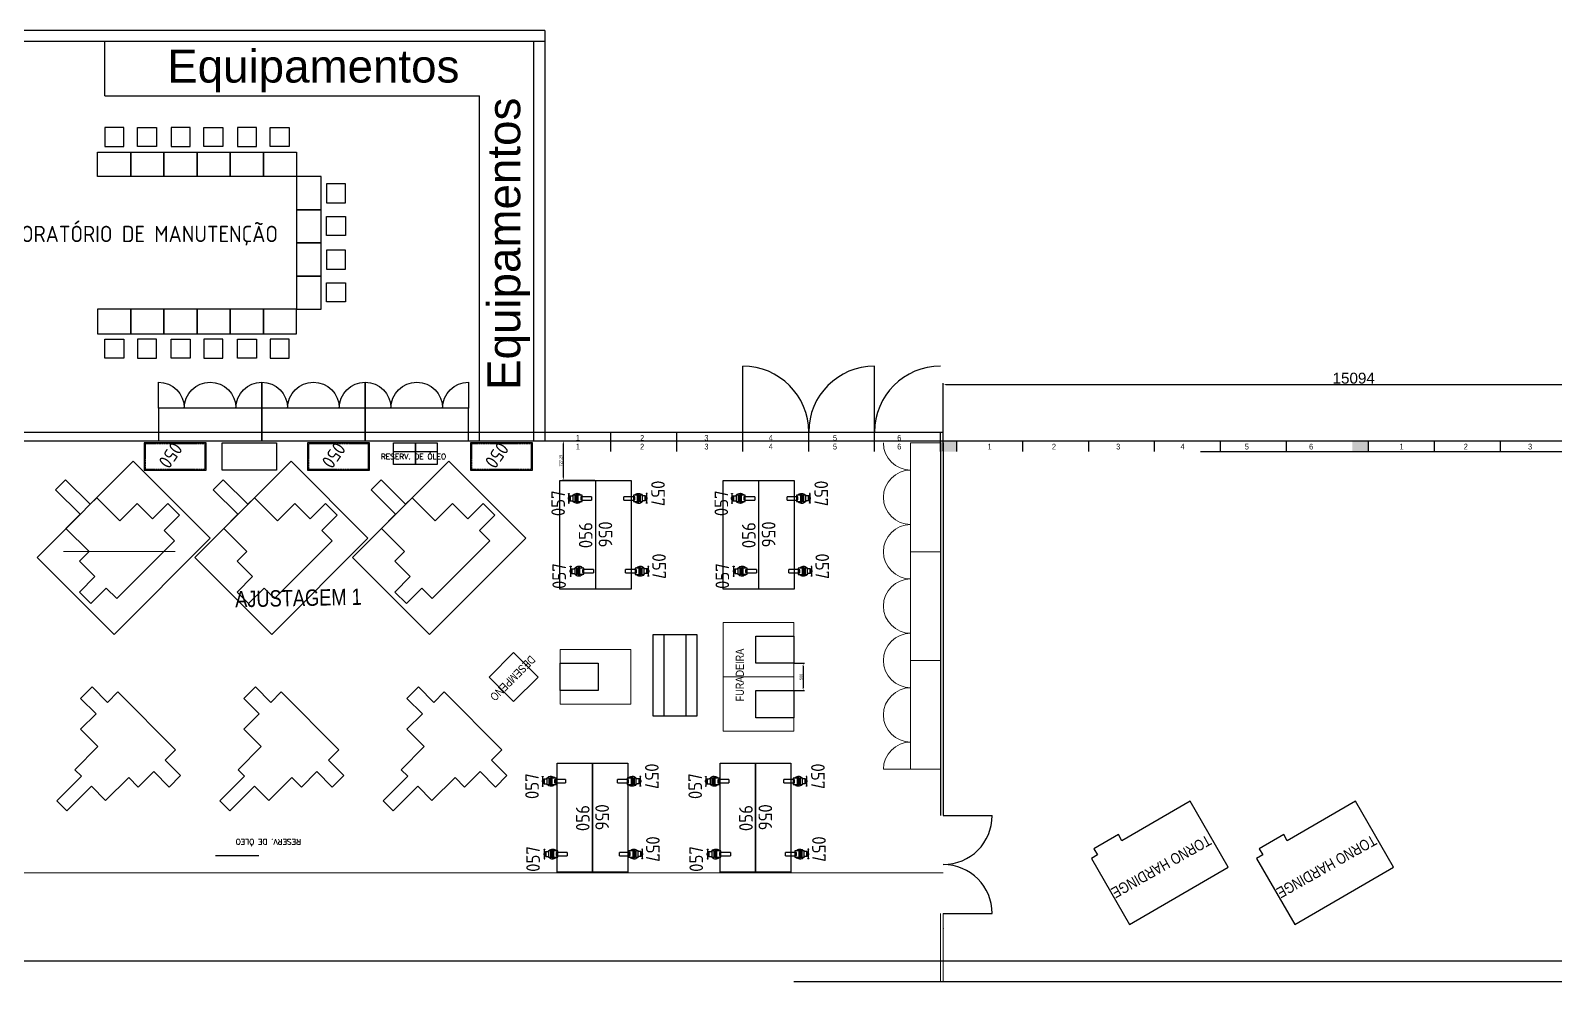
# Model space of a CAD drawing. Header units: millimetres. Extents: x 18768 to 1484868, y -11027 to 520152.
# Drawn here: x 1409702 to 1437741, y 298643 to 316123 of the extents above; entities that cross this region are included whole.
import ezdxf
from ezdxf.enums import TextEntityAlignment as Align

# ---------------------------------------------------------------- set-up
doc = ezdxf.new("R2010")
doc.units = ezdxf.units.MM
doc.linetypes.add('CENTER', pattern=[2.71, 2.2, -0.22, 0.07, -0.22])
doc.linetypes.add('HIDDEN2', pattern=[4.7625, 3.175, -1.5875])
for name, color, linetype in [('3-MAQUINAS', 5, 'Continuous'), ('4-MOBILIA', 4, 'Continuous'), ('8-TEXTO-DETALHES', 6, 'Continuous'), ('A Construir', 1, 'Continuous'), ('L025-TEXTO', 7, 'Continuous'), ('L035-ARRANJO-ADQUIRIR', 102, 'Continuous'), ('L035-ARRANJO-EXISTENTE', 180, 'Continuous'), ('L035-TEXTO', 40, 'Continuous'), ('LCENTRO', 1, 'CENTER'), ('PAREDES', 7, 'Continuous')]:
    doc.layers.add(name, color=color, linetype=linetype)
doc.styles.add('ISO-CP--25', font='isocp.shx', dxfattribs={"height": 250})
doc.styles.add('ISO-CP--35', font='isocp.shx', dxfattribs={"height": 350})
doc.styles.add('ROMANS', font='romans', dxfattribs={"width": 0.8, "height": 300})
doc.styles.get("Standard").update_dxf_attribs({"font": 'arial.ttf'})
doc.dimstyles.new('Anotativo', dxfattribs={"dimscale": 0, "dimtxt": 2.5, "dimasz": 2.5, "dimexe": 1.25, "dimexo": 0.625, "dimtad": 1, "dimtxsty": 'Standard', "dimcen": 2.5, "dimadec": 0, "dimazin": 0, "dimtfac": 1, "dimtmove": 0, "dimatfit": 3, "dimfxl": 1, "dimarcsym": 0})

# ---------------------------------------------------------------- blocks, each defined once
blk = doc.blocks.new('*D780')
at = {"color": 0, "linetype": 'ByBlock', "lineweight": -2, "transparency": 16777216}
for p, q in [((1431213, 308383), (1449305, 308383)), ((1449280, 307733), (1449280, 308333)), ((1448559, 307683), (1449305, 307683))]:
    blk.add_line(p, q, dxfattribs=at)
at = {"color": 0, "linetype": 'ByBlock', "lineweight": 15, "transparency": 16777216}
for points in [[(1449272, 308333), (1449288, 308333), (1449280, 308383)], [(1449272, 307733), (1449288, 307733), (1449280, 307683)]]:
    blk.add_solid(points, dxfattribs=at)
at = {"layer": 'DEFPOINTS', "color": 0, "linetype": 'ByBlock', "lineweight": 15, "transparency": 16777216}
for p in [(1431201, 308383), (1449280, 308383), (1448546, 307683)]:
    blk.add_point(p, dxfattribs=at)
at = {"color": 0, "linetype": 'ByBlock', "lineweight": 15, "transparency": 16777216, "insert": (1449165, 308033), "char_height": 200, "width": 65.36, "attachment_point": 5, "rotation": 90}
blk.add_mtext('700', dxfattribs=at)
blk = doc.blocks.new('*D782')
at = {"color": 0, "linetype": 'ByBlock', "lineweight": -2, "transparency": 16777216}
for p, q in [((1445942, 300742), (1446525, 300742)), ((1446500, 300692), (1446500, 298693)), ((1428596, 298643), (1446525, 298643))]:
    blk.add_line(p, q, dxfattribs=at)
at = {"color": 0, "linetype": 'ByBlock', "lineweight": 15, "transparency": 16777216}
for points in [[(1446492, 300692), (1446508, 300692), (1446500, 300742)], [(1446492, 298693), (1446508, 298693), (1446500, 298643)]]:
    blk.add_solid(points, dxfattribs=at)
at = {"layer": 'DEFPOINTS', "color": 0, "linetype": 'ByBlock', "lineweight": 15, "transparency": 16777216}
for p in [(1445929, 300742), (1428584, 298643), (1446500, 298643)]:
    blk.add_point(p, dxfattribs=at)
at = {"color": 0, "linetype": 'ByBlock', "lineweight": 15, "transparency": 16777216, "insert": (1446385, 299692), "char_height": 200, "attachment_point": 5, "rotation": 90}
blk.add_mtext('2100', dxfattribs=at)
blk = doc.blocks.new('*D784')
at = {"layer": 'DEFPOINTS', "color": 0, "linetype": 'ByBlock', "lineweight": 15, "transparency": 16777216}
for p in [(1441578, 309617), (1426484, 308383), (1441578, 308383)]:
    blk.add_point(p, dxfattribs=at)
at = {"layer": 'PAREDES', "color": 0, "linetype": 'ByBlock', "lineweight": -2, "transparency": 16777216}
for p, q in [((1426484, 308395), (1426484, 309642)), ((1426534, 309617), (1441528, 309617)), ((1441578, 308395), (1441578, 309642))]:
    blk.add_line(p, q, dxfattribs=at)
at = {"layer": 'PAREDES', "color": 0, "linetype": 'ByBlock', "lineweight": 15, "transparency": 16777216}
for points in [[(1426534, 309625), (1426534, 309608), (1426484, 309617)], [(1441528, 309625), (1441528, 309608), (1441578, 309617)]]:
    blk.add_solid(points, dxfattribs=at)
at = {"layer": 'PAREDES', "color": 0, "linetype": 'ByBlock', "lineweight": 15, "transparency": 16777216, "insert": (1434031, 309731), "char_height": 200, "attachment_point": 5}
blk.add_mtext('15094', dxfattribs=at)
blk = doc.blocks.new('*D791')
at = {"layer": 'DEFPOINTS', "color": 0, "linetype": 'ByBlock', "lineweight": 15, "transparency": 16777216}
for p in [(1454206, 300600), (1436861, 298643), (1453950, 298643)]:
    blk.add_point(p, dxfattribs=at)
at = {"layer": 'PAREDES', "color": 0, "linetype": 'ByBlock', "lineweight": -2, "transparency": 16777216}
for p, q in [((1454194, 300600), (1453925, 300600)), ((1453950, 300550), (1453950, 298693)), ((1436873, 298643), (1453975, 298643))]:
    blk.add_line(p, q, dxfattribs=at)
at = {"layer": 'PAREDES', "color": 0, "linetype": 'ByBlock', "lineweight": 15, "transparency": 16777216}
for points in [[(1453942, 300550), (1453958, 300550), (1453950, 300600)], [(1453942, 298693), (1453958, 298693), (1453950, 298643)]]:
    blk.add_solid(points, dxfattribs=at)
at = {"layer": 'PAREDES', "color": 0, "linetype": 'ByBlock', "lineweight": 15, "transparency": 16777216, "insert": (1453817, 299621), "char_height": 200, "attachment_point": 5, "rotation": 90}
blk.add_mtext('1957,77', dxfattribs=at)
blk = doc.blocks.new('BL_SENAI_id9320230820')
at = {"layer": 'L035-ARRANJO-EXISTENTE', "color": 0}
blk.add_lwpolyline([(-449, -183), (691, -183), (691, 317), (-449, 317)], close=True, dxfattribs=at)
at = {"layer": 'L035-ARRANJO-EXISTENTE', "color": 0, "linetype": 'HIDDEN2'}
blk.add_lwpolyline([(-431, -165), (673, -165), (673, 299), (-431, 299)], close=True, dxfattribs=at)
at = {"layer": 'L025-TEXTO', "style": 'ISO-CP--25'}
blk.add_attdef('rmp_mt_codmaterial', (15, 15), '', height=40, dxfattribs=at)
at = {"layer": 'L025-TEXTO', "style": 'ISO-CP--25', "flags": 1}
for tag in ['rmp_mt_nomeunid', 'rmp_mt_potencia', 'rmp_mt_cod']:
    blk.add_attdef(tag, (15, 15), '', height=40, dxfattribs=at)
blk = doc.blocks.new('BL_SENAI_id9310100290')
at = {"layer": 'L035-ARRANJO-EXISTENTE', "color": 0}
for p, q in [((-515, 200), (-515, 139)), ((-515, 200), (-340, 200)), ((-340, 139), (-515, 139)), ((-340, 112), (-340, 227)), ((-340, 227), (-272, 227)), ((-272, 112), (-340, 112)), ((-228, 233), (-238, 233)), ((-238, 219), (-238, 106)), ((-238, 106), (-228, 106)), ((-228, 106), (-228, 233)), ((-217, 106), (-217, 233)), ((-217, 233), (-207, 233)), ((-207, 106), (-217, 106)), ((-207, 219), (-207, 106)), ((-178, 144), (-178, 195)), ((-114, 214), (-159, 214)), ((-114, 125), (-159, 125)), ((-121, 214), (-121, 125)), ((-114, 214), (-114, 125))]:
    blk.add_line(p, q, dxfattribs=at)
for points in [[(-340, 143), (-340, 197), (-314, 197), (-314, 143)], [(-268, 233), (-238, 233), (-238, 106), (-268, 106)], [(-178, 233), (-207, 233), (-207, 106), (-178, 106)], [(-114, 156), (-114, 183), (-83, 183), (-83, 156)], [(-104, 259), (-104, 252), (-88, 252), (-88, 259)], [(-104, 80), (-104, 86), (-88, 86), (-88, 80)]]:
    blk.add_lwpolyline(points, close=True, dxfattribs=at)
for points in [[(-99, 183), (-99, 252), (-92, 252), (-92, 183)], [(-92, 156), (-92, 86), (-99, 86), (-99, 156)]]:
    blk.add_lwpolyline(points, dxfattribs=at)
for centre in [(-250, 248), (-250, 92)]:
    blk.add_circle(centre, 7.45, dxfattribs=at)
for centre, radius, start, end in [((-247, 170), 92.8, 41.7386, 141.8707), ((-247, 170), 92.8, 218.1293, 318.2614), ((-272, 231), 4.33, 270, 0), ((-272, 108), 4.33, 0, 90), ((-159, 233), 19, 180, 270), ((-159, 106), 19, 90, 180)]:
    blk.add_arc(centre, radius, start, end, dxfattribs=at)
at = {"layer": 'L025-TEXTO', "style": 'ISO-CP--25'}
blk.add_attdef('rmp_mt_codmaterial', (15, 15), '', height=40, dxfattribs=at)
at = {"layer": 'L025-TEXTO', "style": 'ISO-CP--25', "flags": 1}
for tag in ['rmp_mt_nomeunid', 'rmp_mt_potencia', 'rmp_mt_cod']:
    blk.add_attdef(tag, (15, 15), '', height=40, dxfattribs=at)
blk = doc.blocks.new('BL_SENAI_id9320240650')
at = {"layer": 'L035-ARRANJO-EXISTENTE', "color": 0}
blk.add_lwpolyline([(-595, 399), (-595, -251), (1405, -251), (1405, 399)], close=True, dxfattribs=at)
at = {"layer": 'L025-TEXTO', "style": 'ISO-CP--25'}
blk.add_attdef('rmp_mt_codmaterial', (15, 15), '', height=40, dxfattribs=at)
at = {"layer": 'L025-TEXTO', "style": 'ISO-CP--25', "flags": 1}
for tag in ['rmp_mt_nomeunid', 'rmp_mt_potencia', 'rmp_mt_cod']:
    blk.add_attdef(tag, (15, 15), '', height=40, dxfattribs=at)
blk = doc.blocks.new('*D800')
at = {"layer": 'DEFPOINTS', "color": 0, "linetype": 'ByBlock', "lineweight": 15, "transparency": 16777216}
for p in [(1423737, 304491), (1423737, 303991, -50), (1423907, 303991)]:
    blk.add_point(p, dxfattribs=at)
at = {"layer": 'PAREDES', "color": 0, "linetype": 'ByBlock', "lineweight": -2, "transparency": 16777216}
for p, q in [((1423750, 304491), (1423932, 304491)), ((1423907, 304441), (1423907, 304041)), ((1423750, 303991), (1423932, 303991))]:
    blk.add_line(p, q, dxfattribs=at)
at = {"layer": 'PAREDES', "color": 0, "linetype": 'ByBlock', "lineweight": 15, "transparency": 16777216}
for points in [[(1423899, 304441), (1423916, 304441), (1423907, 304491)], [(1423899, 304041), (1423916, 304041), (1423907, 303991)]]:
    blk.add_solid(points, dxfattribs=at)
at = {"layer": 'PAREDES', "color": 0, "linetype": 'ByBlock', "lineweight": 15, "transparency": 16777216, "insert": (1423869, 304241), "char_height": 50, "attachment_point": 5, "rotation": 90}
blk.add_mtext('500', dxfattribs=at)
blk = doc.blocks.new('*D802')
at = {"layer": 'A Construir', "color": 0, "linetype": 'ByBlock', "lineweight": -2, "transparency": 16777216}
for p, q in [((1419500, 307904), (1419500, 308531)), ((1419512, 308581), (1419525, 308581)), ((1420075, 307854), (1419475, 307854))]:
    blk.add_line(p, q, dxfattribs=at)
at = {"layer": 'A Construir', "color": 0, "linetype": 'ByBlock', "lineweight": 15, "transparency": 16777216}
for points in [[(1419491, 308531), (1419508, 308531), (1419500, 308581)], [(1419491, 307904), (1419508, 307904), (1419500, 307854)]]:
    blk.add_solid(points, dxfattribs=at)
at = {"layer": 'DEFPOINTS', "color": 0, "linetype": 'ByBlock', "lineweight": 15, "transparency": 16777216}
for p in [(1419500, 308581), (1419500, 308581), (1420087, 307854)]:
    blk.add_point(p, dxfattribs=at)
at = {"layer": 'A Construir', "color": 0, "linetype": 'ByBlock', "lineweight": 15, "transparency": 16777216, "insert": (1419457, 308217), "char_height": 50, "attachment_point": 5, "rotation": 90}
blk.add_mtext('727,25', dxfattribs=at)

msp = doc.modelspace()

# ---------------------------------------------------------------- hatches: boundary and pattern name
h = msp.add_hatch(color=1)
h.dxf.hatch_style = 1
h.paths.add_polyline_path([(1434305.794, 308582.502), (1434005.794, 308582.502), (1434005.794, 308382.502), (1434305.794, 308382.502)])
h.paths.add_polyline_path([(1426733.794, 308582.502), (1426433.794, 308582.502), (1426433.794, 308382.502), (1426733.794, 308382.502)])

# ---------------------------------------------------------------- linework, layer by layer
for p, q in [((1411069.497, 314922.502), (1411069.497, 315922.502)), ((1411069.497, 314922.502), (1417957.794, 314922.502)), ((1417957.794, 308582.502), (1417957.794, 314922.502)), ((1422797.794, 308742.502), (1422797.794, 309954.502)), ((1425221.794, 308742.502), (1425221.794, 309954.502)), ((1426433.794, 308542.502), (1426433.794, 301692.502)), ((1426483.794, 308542.502), (1426483.794, 301692.502)), ((1426433.794, 308382.502), (1426433.794, 301692.502)), ((1426483.794, 308382.502), (1426483.794, 301692.502)), ((1410813.186, 305589.421), (1410601.054, 305801.553)), ((1413713.186, 305589.421), (1413501.054, 305801.553)), ((1416613.186, 305589.421), (1416401.054, 305801.553)), ((1421351.954, 303517.58), (1421351.954, 305017.58)), ((1421751.954, 305017.58), (1421751.954, 303517.58)), ((1412462.159, 302429.414), (1412250.027, 302217.282)), ((1415462.159, 302429.414), (1415250.027, 302217.282)), ((1418462.155, 302429.414), (1418250.023, 302217.282)), ((1426483.794, 301692.502), (1427383.794, 301692.502)), ((1426483.794, 299892.502), (1427383.794, 299892.502)), ((1426483.794, 299619.661), (1426483.794, 299616.881)), ((1423737.609, 298642.502), (1441577.794, 298642.502))]:
    msp.add_line(p, q)
at = {"color": 1}
for p, q in [((1420373.794, 308542.502), (1420373.794, 308742.502)), ((1420373.794, 308542.502), (1420373.794, 308742.502)), ((1421585.794, 308542.502), (1421585.794, 308742.502)), ((1421585.794, 308542.502), (1421585.794, 308742.502)), ((1422797.794, 308542.502), (1422797.794, 308742.502)), ((1422797.794, 308542.502), (1422797.794, 308742.502)), ((1424009.794, 308542.502), (1424009.794, 308742.502)), ((1424009.794, 308542.502), (1424009.794, 308742.502)), ((1425221.794, 308542.502), (1425221.794, 308742.502)), ((1425221.794, 308542.502), (1425221.794, 308742.502)), ((1426433.794, 308542.502), (1426433.794, 308742.502)), ((1426433.794, 308542.502), (1426433.794, 308742.502)), ((1426483.794, 308542.502), (1426483.794, 308742.502)), ((1420373.794, 308382.502), (1420373.794, 308582.502)), ((1421585.794, 308382.502), (1421585.794, 308582.502)), ((1422797.794, 308382.502), (1422797.794, 308582.502)), ((1424009.794, 308382.502), (1424009.794, 308582.502)), ((1425221.794, 308382.502), (1425221.794, 308582.502)), ((1426433.794, 308382.502), (1426433.794, 308582.502)), ((1426733.794, 308382.502), (1426733.794, 308582.502)), ((1427945.794, 308382.502), (1427945.794, 308582.502)), ((1429157.794, 308382.502), (1429157.794, 308582.502)), ((1430369.794, 308382.502), (1430369.794, 308582.502)), ((1431581.794, 308382.502), (1431581.794, 308582.502)), ((1432793.794, 308382.502), (1432793.794, 308582.502)), ((1434305.794, 308382.502), (1434305.794, 308582.502)), ((1435517.794, 308382.502), (1435517.794, 308582.502)), ((1436729.794, 308382.502), (1436729.794, 308582.502))]:
    msp.add_line(p, q, dxfattribs=at)
at = {"color": 2}
for points in [[(1412054.497, 309182.502), (1412054.497, 309657.502, -0.414213562), (1412529.497, 309182.502, -0.414213562), (1413004.497, 309657.502, -0.414213562), (1413479.497, 309182.502, -0.414213562), (1413954.497, 309657.502), (1413954.497, 309182.502)], [(1413954.497, 309182.502), (1413954.497, 309657.502, -0.414213562), (1414429.497, 309182.502, -0.414213562), (1414904.497, 309657.502, -0.414213562), (1415379.497, 309182.502, -0.414213562), (1415854.497, 309657.502), (1415854.497, 309182.502)], [(1415854.497, 309182.502), (1415854.497, 309657.502, -0.414213562), (1416329.497, 309182.502, -0.414213562), (1416804.497, 309657.502, -0.414213562), (1417279.497, 309182.502, -0.414213562), (1417754.497, 309657.502), (1417754.497, 309182.502)]]:
    msp.add_lwpolyline(points, format="xyb", dxfattribs=at)
for points in [[(1412054.497, 308582.502), (1413954.497, 308582.502), (1413954.497, 309182.502), (1412054.497, 309182.502)], [(1413954.497, 308582.502), (1415854.497, 308582.502), (1415854.497, 309182.502), (1413954.497, 309182.502)], [(1415854.497, 308582.502), (1417754.497, 308582.502), (1417754.497, 309182.502), (1415854.497, 309182.502)], [(1414227.092, 308042.502), (1413227.092, 308042.502), (1413227.092, 308542.502), (1414227.092, 308542.502)], [(1421151.954, 303517.58), (1421151.954, 305017.58), (1421951.954, 305017.58), (1421951.954, 303517.58)], [(1423037.497, 304990.873), (1423737.497, 304990.873), (1423737.497, 304490.873), (1423037.497, 304490.873)], [(1418585.457, 304691.855), (1418132.909, 304239.306), (1418585.457, 303786.758), (1419038.005, 304239.306)], [(1420137.5, 303992.812), (1419437.5, 303992.812), (1419437.5, 304492.812), (1420137.5, 304492.812)], [(1429769.765, 301229.933), (1429704.765, 301342.517), (1429254.432, 301082.517), (1429319.432, 300969.933), (1429206.849, 300904.933), (1429906.849, 299692.498), (1431725.502, 300742.498), (1431025.502, 301954.933)], [(1432809.342, 301229.933), (1432744.342, 301342.517), (1432294.009, 301082.517), (1432359.009, 300969.933), (1432246.426, 300904.933), (1432946.426, 299692.498), (1434765.079, 300742.498), (1434065.079, 301954.933)]]:
    msp.add_lwpolyline(points, close=True)
for points in [[(1410601.054, 305801.553), (1410883.897, 306084.396), (1410601.054, 306367.238), (1410777.831, 306544.015), (1410353.567, 306968.279), (1410615.196, 307229.909), (1410162.648, 307682.457), (1410346.495, 307866.305), (1410799.044, 307413.756), (1410919.252, 307533.964), (1411343.516, 307109.7), (1411661.714, 307427.898), (1411944.557, 307145.056), (1412227.4, 307427.898), (1412439.532, 307215.766), (1412156.689, 306932.924), (1412347.608, 306742.005), (1411286.947, 305681.345), (1411096.029, 305872.264), (1410813.186, 305589.421)], [(1413501.054, 305801.553), (1413783.897, 306084.396), (1413501.054, 306367.238), (1413677.831, 306544.015), (1413253.567, 306968.279), (1413515.196, 307229.909), (1413062.648, 307682.457), (1413246.495, 307866.305), (1413699.044, 307413.756), (1413819.252, 307533.964), (1414243.516, 307109.7), (1414561.714, 307427.898), (1414844.557, 307145.056), (1415127.4, 307427.898), (1415339.532, 307215.766), (1415056.689, 306932.924), (1415247.608, 306742.005), (1414186.947, 305681.345), (1413996.029, 305872.264), (1413713.186, 305589.421)], [(1416401.054, 305801.553), (1416683.897, 306084.396), (1416401.054, 306367.238), (1416577.831, 306544.015), (1416153.567, 306968.279), (1416415.196, 307229.909), (1415962.648, 307682.457), (1416146.495, 307866.305), (1416599.044, 307413.756), (1416719.252, 307533.964), (1417143.516, 307109.7), (1417461.714, 307427.898), (1417744.557, 307145.056), (1418027.4, 307427.898), (1418239.532, 307215.766), (1417956.689, 306932.924), (1418147.608, 306742.005), (1417086.947, 305681.345), (1416896.029, 305872.264), (1416613.186, 305589.421)], [(1412250.027, 302217.282), (1411967.185, 302500.125), (1411684.342, 302217.282), (1411507.565, 302394.059), (1411083.301, 301969.795), (1410821.672, 302231.424), (1410369.123, 301778.876), (1410185.276, 301962.724), (1410637.824, 302415.272), (1410517.616, 302535.48), (1410941.88, 302959.744), (1410623.682, 303277.943), (1410906.524, 303560.785), (1410623.682, 303843.628), (1410835.814, 304055.76), (1411118.656, 303772.917), (1411309.575, 303963.836), (1412370.235, 302903.176), (1412179.317, 302712.257), (1412462.159, 302429.414)], [(1415250.027, 302217.282), (1414967.185, 302500.125), (1414684.342, 302217.282), (1414507.565, 302394.059), (1414083.301, 301969.795), (1413821.672, 302231.424), (1413369.123, 301778.876), (1413185.276, 301962.724), (1413637.824, 302415.272), (1413517.616, 302535.48), (1413941.88, 302959.744), (1413623.682, 303277.943), (1413906.524, 303560.785), (1413623.682, 303843.628), (1413835.814, 304055.76), (1414118.656, 303772.917), (1414309.575, 303963.836), (1415370.235, 302903.176), (1415179.317, 302712.257), (1415462.159, 302429.414)], [(1418250.027, 302217.282), (1417967.185, 302500.125), (1417684.342, 302217.282), (1417507.565, 302394.059), (1417083.301, 301969.795), (1416821.672, 302231.424), (1416369.123, 301778.876), (1416185.276, 301962.724), (1416637.824, 302415.272), (1416517.616, 302535.48), (1416941.88, 302959.744), (1416623.682, 303277.943), (1416906.524, 303560.785), (1416623.682, 303843.628), (1416835.814, 304055.76), (1417118.656, 303772.917), (1417309.575, 303963.836), (1418370.235, 302903.176), (1418179.317, 302712.257), (1418462.159, 302429.414)]]:
    msp.add_lwpolyline(points)
at = {"elevation": -50}
msp.add_lwpolyline([(1423037.497, 303990.873), (1423737.497, 303990.873), (1423737.497, 303490.873), (1423037.497, 303490.873)], close=True, dxfattribs=at)
for centre, radius, start, end in [((1422797.794, 308742.502), 1212, 0, 90), ((1425221.794, 308742.502), 1212, 90, 180), ((1426433.794, 308742.502), 1212, 90, 180), ((1426483.794, 301692.502), 900, 270, 0), ((1426483.794, 299892.502), 900, 0, 90)]:
    msp.add_arc(centre, radius, start, end)
at = {"layer": '3-MAQUINAS'}
for p, q in [((1416377.794, 308142.502), (1416377.794, 308542.502)), ((1416377.794, 308542.502), (1416777.794, 308542.502)), ((1416777.794, 308542.502), (1416777.794, 308142.502)), ((1416777.794, 308142.502), (1416777.794, 308542.502)), ((1416777.794, 308542.502), (1417177.794, 308542.502)), ((1417177.794, 308542.502), (1417177.794, 308142.502)), ((1416377.794, 308382.502), (1416777.794, 308382.502)), ((1416777.794, 308382.502), (1417177.794, 308382.502)), ((1416777.794, 308142.502), (1416377.794, 308142.502)), ((1417177.794, 308142.502), (1416777.794, 308142.502)), ((1413101.196, 300960.045), (1413501.196, 300960.045)), ((1413501.196, 300960.045), (1413901.196, 300960.045))]:
    msp.add_line(p, q, dxfattribs=at)
at = {"layer": '4-MOBILIA', "linetype": 'Continuous'}
for points in [[(1411419.497, 314337.902), (1411069.497, 314337.902), (1411069.497, 313987.902), (1411419.497, 313987.902)], [(1412019.497, 313987.902), (1411669.497, 313987.902), (1411669.497, 314337.902), (1412019.497, 314337.902)], [(1412639.497, 314337.902), (1412289.497, 314337.902), (1412289.497, 313987.902), (1412639.497, 313987.902)], [(1413239.497, 313987.902), (1412889.497, 313987.902), (1412889.497, 314337.902), (1413239.497, 314337.902)], [(1413859.497, 314337.902), (1413509.497, 314337.902), (1413509.497, 313987.902), (1413859.497, 313987.902)], [(1414459.497, 313987.902), (1414109.497, 313987.902), (1414109.497, 314337.902), (1414459.497, 314337.902)], [(1415144.497, 313302.902), (1415144.497, 312952.902), (1415494.497, 312952.902), (1415494.497, 313302.902)], [(1415494.497, 312702.902), (1415494.497, 312352.902), (1415144.497, 312352.902), (1415144.497, 312702.902)], [(1415144.497, 312082.902), (1415144.497, 311732.902), (1415494.497, 311732.902), (1415494.497, 312082.902)], [(1415494.497, 311482.902), (1415494.497, 311132.902), (1415144.497, 311132.902), (1415144.497, 311482.902)], [(1411419.497, 310097.902), (1411069.497, 310097.902), (1411069.497, 310447.902), (1411419.497, 310447.902)], [(1412019.497, 310447.902), (1411669.497, 310447.902), (1411669.497, 310097.902), (1412019.497, 310097.902)], [(1412639.497, 310097.902), (1412289.497, 310097.902), (1412289.497, 310447.902), (1412639.497, 310447.902)], [(1413239.497, 310447.902), (1412889.497, 310447.902), (1412889.497, 310097.902), (1413239.497, 310097.902)], [(1413859.497, 310097.902), (1413509.497, 310097.902), (1413509.497, 310447.902), (1413859.497, 310447.902)], [(1414459.497, 310447.902), (1414109.497, 310447.902), (1414109.497, 310097.902), (1414459.497, 310097.902)]]:
    msp.add_lwpolyline(points, close=True, dxfattribs=at)
at = {"layer": '4-MOBILIA'}
for points in [[(1410934.497, 313887.902), (1411544.497, 313887.902), (1412154.497, 313887.902), (1412154.497, 313437.902), (1411544.497, 313437.902), (1410934.497, 313437.902)], [(1411544.497, 313887.902), (1411544.497, 313437.902)], [(1412154.497, 313887.902), (1412764.497, 313887.902), (1413374.497, 313887.902), (1413374.497, 313437.902), (1412764.497, 313437.902), (1412154.497, 313437.902)], [(1412764.497, 313887.902), (1412764.497, 313437.902)], [(1413374.497, 313887.902), (1413984.497, 313887.902), (1414594.497, 313887.902), (1414594.497, 313437.902), (1413984.497, 313437.902), (1413374.497, 313437.902)], [(1413984.497, 313887.902), (1413984.497, 313437.902)], [(1415044.497, 312217.902), (1415044.497, 312827.902), (1415044.497, 313437.902), (1414594.497, 313437.902), (1414594.497, 312827.902), (1414594.497, 312217.902)], [(1415044.497, 312827.902), (1414594.497, 312827.902)], [(1415044.497, 310997.902), (1415044.497, 311607.902), (1415044.497, 312217.902), (1414594.497, 312217.902), (1414594.497, 311607.902), (1414594.497, 310997.902)], [(1415044.497, 311607.902), (1414594.497, 311607.902)], [(1410934.497, 310547.902), (1411544.497, 310547.902), (1412154.497, 310547.902), (1412154.497, 310997.902), (1411544.497, 310997.902), (1410934.497, 310997.902)], [(1411544.497, 310547.902), (1411544.497, 310997.902)], [(1412154.497, 310547.902), (1412764.497, 310547.902), (1413374.497, 310547.902), (1413374.497, 310997.902), (1412764.497, 310997.902), (1412154.497, 310997.902)], [(1412764.497, 310547.902), (1412764.497, 310997.902)], [(1413374.497, 310547.902), (1413984.497, 310547.902), (1414594.497, 310547.902), (1414594.497, 310997.902), (1413984.497, 310997.902), (1413374.497, 310997.902)], [(1413984.497, 310547.902), (1413984.497, 310997.902)]]:
    msp.add_lwpolyline(points, close=True, dxfattribs=at)
at = {"layer": 'A Construir', "linetype": 'ByBlock', "lineweight": 15}
for p, q in [((1409824.379, 306436.806), (1411592.146, 308204.573)), ((1411592.146, 308204.573), (1413006.36, 306790.359)), ((1412724.379, 306436.806), (1414492.146, 308204.573)), ((1414492.146, 308204.573), (1415906.36, 306790.359)), ((1415624.379, 306436.806), (1417392.146, 308204.573)), ((1417392.146, 308204.573), (1418806.36, 306790.359)), ((1413006.36, 306790.359), (1411238.593, 305022.592)), ((1415906.36, 306790.359), (1414138.593, 305022.592)), ((1418806.36, 306790.359), (1417038.593, 305022.592)), ((1410307.939, 306544.238), (1412361.435, 306543.671)), ((1411238.593, 305022.592), (1409824.379, 306436.806)), ((1414138.593, 305022.592), (1412724.379, 306436.806)), ((1417038.593, 305022.592), (1415624.379, 306436.806)), ((1386484.304, 300642.502), (1426483.794, 300642.502)), ((1426433.794, 298642.502), (1426433.794, 299892.502)), ((1426483.794, 298642.502), (1426483.794, 299892.502))]:
    msp.add_line(p, q, dxfattribs=at)
at = {"layer": 'LCENTRO', "linetype": 'ByBlock', "lineweight": 15}
for points in [[(1422437.497, 305240.873), (1423737.497, 305240.873), (1423737.497, 304240.873), (1422437.497, 304240.873), (1422437.497, 305240.873)], [(1420737.5, 303742.812), (1419437.5, 303742.812), (1419437.5, 304742.812), (1420737.5, 304742.812), (1420737.5, 303742.812)], [(1422437.497, 304240.873), (1423737.497, 304240.873), (1423737.497, 303240.873), (1422437.497, 303240.873), (1422437.497, 304240.873)]]:
    msp.add_lwpolyline(points, dxfattribs=at)
at = {"layer": 'PAREDES'}
for p, q in [((1419157.794, 316122.502), (1403830.943, 316122.502)), ((1419157.794, 316122.502), (1419157.794, 308582.502)), ((1419157.794, 315922.502), (1403930.943, 315922.502)), ((1407780.033, 308742.502), (1426483.794, 308742.502)), ((1407780.033, 308582.502), (1419161.794, 308582.502)), ((1418957.794, 308582.502), (1441777.794, 308582.502)), ((1386380.944, 299022.502), (1441577.794, 299022.502))]:
    msp.add_line(p, q, dxfattribs=at)
at = {"layer": 'PAREDES', "ltscale": 0.01}
msp.add_line((1418957.794, 308582.502), (1418957.794, 315922.502), dxfattribs=at)
at = {"layer": 'PAREDES', "linetype": 'ByBlock', "lineweight": 15}
msp.add_line((1425383.794, 302542.502), (1425883.794, 302542.502), dxfattribs=at)
for points in [[(1425883.794, 308542.502), (1425883.794, 306542.502), (1426433.794, 306542.502), (1426433.794, 308542.502), (1425883.794, 308542.502)], [(1425883.794, 306542.502), (1425883.794, 304542.502), (1426433.794, 304542.502), (1426433.794, 306542.502), (1425883.794, 306542.502)], [(1425883.794, 304542.502), (1425883.794, 302542.502), (1426433.794, 302542.502), (1426433.794, 304542.502), (1425883.794, 304542.502)]]:
    msp.add_lwpolyline(points, dxfattribs=at)
for centre, start, end in [((1425883.794, 308542.602), 180, 270), ((1425883.794, 307542.602), 90, 180), ((1425883.794, 307542.602), 180, 270), ((1425883.794, 306542.502), 90, 180), ((1425883.794, 306542.602), 180, 270), ((1425883.794, 305542.602), 90, 180), ((1425883.794, 305542.602), 180, 270), ((1425883.794, 304542.502), 90, 180), ((1425883.794, 304542.602), 180, 270), ((1425883.794, 303542.602), 90, 180), ((1425883.794, 303542.602), 180, 270), ((1425883.794, 302542.502), 90, 180)]:
    msp.add_arc(centre, 500, start, end, dxfattribs=at)

# ---------------------------------------------------------------- block references
at = {"layer": 'L035-ARRANJO-ADQUIRIR'}
ref = msp.add_blockref('BL_SENAI_id9320230820', (1412484.609, 308359.445), dxfattribs=dict(at, rotation=179.9999999999899))
ref.add_attrib('rmp_mt_codmaterial', '050', dxfattribs={"layer": 'L025-TEXTO', "height": 250, "rotation": 235, "style": 'ISO-CP--25'}).set_placement((1412174.678, 308384.801), align=Align.CENTER)
ref = msp.add_blockref('BL_SENAI_id9320230820', (1415484.609, 308359.445), dxfattribs=dict(at, rotation=179.9999999999899))
ref.add_attrib('rmp_mt_codmaterial', '050', dxfattribs={"layer": 'L025-TEXTO', "height": 250, "rotation": 235, "style": 'ISO-CP--25'}).set_placement((1415174.678, 308384.801), align=Align.CENTER)
ref = msp.add_blockref('BL_SENAI_id9320230820', (1418484.609, 308359.445), dxfattribs=dict(at, rotation=179.9999999999899))
ref.add_attrib('rmp_mt_codmaterial', '050', dxfattribs={"layer": 'L025-TEXTO', "height": 250, "rotation": 235, "style": 'ISO-CP--25'}).set_placement((1418174.678, 308384.801), align=Align.CENTER)
at = {"layer": 'L035-ARRANJO-EXISTENTE'}
ref = msp.add_blockref('BL_SENAI_id9310100290', (1419504.18, 307353.575), dxfattribs=dict(at, xscale=-1))
ref.add_attrib('rmp_mt_codmaterial', '057', dxfattribs={"layer": 'L025-TEXTO', "height": 250, "rotation": 90, "style": 'ISO-CP--25'}).set_placement((1419528.404, 307433.106), align=Align.CENTER)
ref = msp.add_blockref('BL_SENAI_id9320240650', (1419688.418, 306449.138), dxfattribs=dict(at, xscale=-1, rotation=270))
ref.add_attrib('rmp_mt_codmaterial', '056', dxfattribs={"layer": 'L025-TEXTO', "height": 250, "rotation": 90, "style": 'ISO-CP--25'}).set_placement((1420034.138, 306846.076), align=Align.CENTER)
ref = msp.add_blockref('BL_SENAI_id9320240650', (1420493.532, 307257.573), dxfattribs=dict(at, xscale=-1, rotation=90))
ref.add_attrib('rmp_mt_codmaterial', '056', dxfattribs={"layer": 'L025-TEXTO', "height": 250, "rotation": 270, "style": 'ISO-CP--25'}).set_placement((1420147.811, 306860.634), align=Align.CENTER)
ref = msp.add_blockref('BL_SENAI_id9310100290', (1421125.98, 307691.875), dxfattribs=dict(at, xscale=-1, rotation=180))
ref.add_attrib('rmp_mt_codmaterial', '057', dxfattribs={"layer": 'L025-TEXTO', "height": 250, "rotation": 270, "style": 'ISO-CP--25'}).set_placement((1421114.722, 307612.344), align=Align.CENTER)
ref = msp.add_blockref('BL_SENAI_id9310100290', (1422504.179, 307353.575), dxfattribs=dict(at, xscale=-1))
ref.add_attrib('rmp_mt_codmaterial', '057', dxfattribs={"layer": 'L025-TEXTO', "height": 250, "rotation": 90, "style": 'ISO-CP--25'}).set_placement((1422528.403, 307433.106), align=Align.CENTER)
ref = msp.add_blockref('BL_SENAI_id9320240650', (1422688.416, 306449.138), dxfattribs=dict(at, xscale=-1, rotation=270))
ref.add_attrib('rmp_mt_codmaterial', '056', dxfattribs={"layer": 'L025-TEXTO', "height": 250, "rotation": 90, "style": 'ISO-CP--25'}).set_placement((1423034.137, 306846.076), align=Align.CENTER)
ref = msp.add_blockref('BL_SENAI_id9320240650', (1423494.013, 307257.573), dxfattribs=dict(at, xscale=-1, rotation=90))
ref.add_attrib('rmp_mt_codmaterial', '056', dxfattribs={"layer": 'L025-TEXTO', "height": 250, "rotation": 270, "style": 'ISO-CP--25'}).set_placement((1423148.292, 306860.634), align=Align.CENTER)
ref = msp.add_blockref('BL_SENAI_id9310100290', (1424126.461, 307691.875), dxfattribs=dict(at, xscale=-1, rotation=180))
ref.add_attrib('rmp_mt_codmaterial', '057', dxfattribs={"layer": 'L025-TEXTO', "height": 250, "rotation": 270, "style": 'ISO-CP--25'}).set_placement((1424115.203, 307612.344), align=Align.CENTER)
ref = msp.add_blockref('BL_SENAI_id9310100290', (1421157.98, 306353.135), dxfattribs=dict(at, xscale=-1, rotation=180))
ref.add_attrib('rmp_mt_codmaterial', '057', dxfattribs={"layer": 'L025-TEXTO', "height": 250, "rotation": 270, "style": 'ISO-CP--25'}).set_placement((1421133.756, 306273.604), align=Align.CENTER)
ref = msp.add_blockref('BL_SENAI_id9310100290', (1424158.461, 306353.135), dxfattribs=dict(at, xscale=-1, rotation=180))
ref.add_attrib('rmp_mt_codmaterial', '057', dxfattribs={"layer": 'L025-TEXTO', "height": 250, "rotation": 270, "style": 'ISO-CP--25'}).set_placement((1424134.237, 306273.604), align=Align.CENTER)
ref = msp.add_blockref('BL_SENAI_id9310100290', (1419536.18, 306014.835), dxfattribs=dict(at, xscale=-1))
ref.add_attrib('rmp_mt_codmaterial', '057', dxfattribs={"layer": 'L025-TEXTO', "height": 250, "rotation": 90, "style": 'ISO-CP--25'}).set_placement((1419547.438, 306094.366), align=Align.CENTER)
ref = msp.add_blockref('BL_SENAI_id9310100290', (1422536.179, 306014.835), dxfattribs=dict(at, xscale=-1))
ref.add_attrib('rmp_mt_codmaterial', '057', dxfattribs={"layer": 'L025-TEXTO', "height": 250, "rotation": 90, "style": 'ISO-CP--25'}).set_placement((1422547.436, 306094.366), align=Align.CENTER)
ref = msp.add_blockref('BL_SENAI_id9320240650', (1419635.058, 301249.138), dxfattribs=dict(at, xscale=-1, rotation=270))
ref.add_attrib('rmp_mt_codmaterial', '056', dxfattribs={"layer": 'L025-TEXTO', "height": 250, "rotation": 90, "style": 'ISO-CP--25'}).set_placement((1419980.778, 301646.076), align=Align.CENTER)
ref = msp.add_blockref('BL_SENAI_id9320240650', (1420433.218, 302058.396), dxfattribs=dict(at, xscale=-1, rotation=90))
ref.add_attrib('rmp_mt_codmaterial', '056', dxfattribs={"layer": 'L025-TEXTO', "height": 250, "rotation": 270, "style": 'ISO-CP--25'}).set_placement((1420087.497, 301661.457), align=Align.CENTER)
ref = msp.add_blockref('BL_SENAI_id9310100290', (1421012.306, 302492.698), dxfattribs=dict(at, xscale=-1, rotation=180))
ref.add_attrib('rmp_mt_codmaterial', '057', dxfattribs={"layer": 'L025-TEXTO', "height": 250, "rotation": 270, "style": 'ISO-CP--25'}).set_placement((1421001.048, 302413.168), align=Align.CENTER)
ref = msp.add_blockref('BL_SENAI_id9320240650', (1422635.056, 301249.138), dxfattribs=dict(at, xscale=-1, rotation=270))
ref.add_attrib('rmp_mt_codmaterial', '056', dxfattribs={"layer": 'L025-TEXTO', "height": 250, "rotation": 90, "style": 'ISO-CP--25'}).set_placement((1422980.777, 301646.076), align=Align.CENTER)
ref = msp.add_blockref('BL_SENAI_id9320240650', (1423433.217, 302058.396), dxfattribs=dict(at, xscale=-1, rotation=90))
ref.add_attrib('rmp_mt_codmaterial', '056', dxfattribs={"layer": 'L025-TEXTO', "height": 250, "rotation": 270, "style": 'ISO-CP--25'}).set_placement((1423087.496, 301661.457), align=Align.CENTER)
ref = msp.add_blockref('BL_SENAI_id9310100290', (1424065.664, 302492.698), dxfattribs=dict(at, xscale=-1, rotation=180))
ref.add_attrib('rmp_mt_codmaterial', '057', dxfattribs={"layer": 'L025-TEXTO', "height": 250, "rotation": 270, "style": 'ISO-CP--25'}).set_placement((1424054.407, 302413.168), align=Align.CENTER)
ref = msp.add_blockref('BL_SENAI_id9310100290', (1419023.97, 302153.575), dxfattribs=dict(at, xscale=-1))
ref.add_attrib('rmp_mt_codmaterial', '057', dxfattribs={"layer": 'L025-TEXTO', "height": 250, "rotation": 90, "style": 'ISO-CP--25'}).set_placement((1419048.194, 302233.106), align=Align.CENTER)
ref = msp.add_blockref('BL_SENAI_id9310100290', (1422023.969, 302153.575), dxfattribs=dict(at, xscale=-1))
ref.add_attrib('rmp_mt_codmaterial', '057', dxfattribs={"layer": 'L025-TEXTO', "height": 250, "rotation": 90, "style": 'ISO-CP--25'}).set_placement((1422048.193, 302233.106), align=Align.CENTER)
ref = msp.add_blockref('BL_SENAI_id9310100290', (1421044.306, 301153.958), dxfattribs=dict(at, xscale=-1, rotation=180))
ref.add_attrib('rmp_mt_codmaterial', '057', dxfattribs={"layer": 'L025-TEXTO', "height": 250, "rotation": 270, "style": 'ISO-CP--25'}).set_placement((1421020.082, 301074.428), align=Align.CENTER)
ref = msp.add_blockref('BL_SENAI_id9310100290', (1424097.664, 301153.958), dxfattribs=dict(at, xscale=-1, rotation=180))
ref.add_attrib('rmp_mt_codmaterial', '057', dxfattribs={"layer": 'L025-TEXTO', "height": 250, "rotation": 270, "style": 'ISO-CP--25'}).set_placement((1424073.441, 301074.428), align=Align.CENTER)
ref = msp.add_blockref('BL_SENAI_id9310100290', (1419055.97, 300814.835), dxfattribs=dict(at, xscale=-1))
ref.add_attrib('rmp_mt_codmaterial', '057', dxfattribs={"layer": 'L025-TEXTO', "height": 250, "rotation": 90, "style": 'ISO-CP--25'}).set_placement((1419067.228, 300894.366), align=Align.CENTER)
ref = msp.add_blockref('BL_SENAI_id9310100290', (1422055.969, 300814.835), dxfattribs=dict(at, xscale=-1))
ref.add_attrib('rmp_mt_codmaterial', '057', dxfattribs={"layer": 'L025-TEXTO', "height": 250, "rotation": 90, "style": 'ISO-CP--25'}).set_placement((1422067.226, 300894.366), align=Align.CENTER)

# ---------------------------------------------------------------- texts
at = {"insert": (1412214.497, 315767.902), "char_height": 601.7519, "attachment_point": 1}
msp.add_mtext_dynamic_manual_height_columns('Equipamentos', width=4890, gutter_width=3008.759, heights=[500], dxfattribs=at)
at = {"insert": (1418104.144, 309514.911), "char_height": 601.7519, "attachment_point": 1, "rotation": 90}
msp.add_mtext_dynamic_manual_height_columns('Equipamentos', width=4890, gutter_width=3008.759, heights=[500], dxfattribs=at)
at = {"layer": '8-TEXTO-DETALHES', "linetype": 'Continuous', "style": 'ROMANS'}
msp.add_text('RESERV. DE ÓLEO', height=100, dxfattribs=at).set_placement((1416143.307, 308241.631))
msp.add_text('RESERV. DE ÓLEO', height=100, rotation=180, dxfattribs=at).set_placement((1414674.511, 301260.916))
at = {"layer": 'L035-TEXTO', "width": 0.8}
for s, p in [('1', (1419728.321, 308581.786)), ('1', (1419728.321, 308581.786)), ('1', (1419728.321, 308421.786)), ('2', (1420910.321, 308581.786)), ('2', (1420910.321, 308581.786)), ('2', (1420910.321, 308421.786)), ('3', (1422092.321, 308581.786)), ('3', (1422092.321, 308581.786)), ('3', (1422092.321, 308421.786)), ('4', (1423274.321, 308581.786)), ('4', (1423274.321, 308581.786)), ('4', (1423274.321, 308421.786)), ('5', (1424456.321, 308581.786)), ('5', (1424456.321, 308581.786)), ('5', (1424456.321, 308421.786)), ('6', (1425638.321, 308581.786)), ('6', (1425638.321, 308581.786)), ('6', (1425638.321, 308421.786)), ('1', (1427300.321, 308421.786)), ('2', (1428482.321, 308421.786)), ('3', (1429664.321, 308421.786)), ('4', (1430846.321, 308421.786)), ('5', (1432028.321, 308421.786)), ('6', (1433210.321, 308421.786)), ('1', (1434872.321, 308421.786)), ('2', (1436054.321, 308421.786)), ('3', (1437236.321, 308421.786))]:
    msp.add_text(s, height=105, dxfattribs=at).set_placement(p)
for s, height, rotation, p in [('AJUSTAGEM 1', 300, 1.1683686, (1413466.861, 305519.276)), ('DESEMPENO', 150, 225, (1418894.211, 304648.441)), ('FURADEIRA', 150, 90, (1422817.497, 303790.873))]:
    msp.add_text(s, height=height, rotation=rotation, dxfattribs=at).set_placement(p)
at = {"layer": 'L035-TEXTO', "color": 5, "width": 0.8}
for p in [(1431334.199, 301346.433), (1434373.776, 301346.433)]:
    msp.add_text('TORNO HARDINGE', height=200, rotation=209.4503369, dxfattribs=at).set_placement(p)
at = {"layer": 'L035-TEXTO', "insert": (1411556.432, 313032.902), "char_height": 300, "width": 8756.13, "attachment_point": 2, "style": 'ISO-CP--35'}
msp.add_mtext('\\PLABORATÓRIO DE MANUTENÇÃO', dxfattribs=at)

# ---------------------------------------------------------------- dimensions: what is measured, and where the dimension line sits
at = {"linetype": 'ByBlock', "lineweight": 15}
for base, p1, p2, picture, middle in [((1449279.98, 308382.502), (1448546.277, 307682.502), (1431200.794, 308382.502), '*D780', (1449165.366, 308032.502)), ((1446499.98, 298642.502), (1445929.278, 300742.498), (1428583.794, 298642.502), '*D782', (1446385.366, 299692.5))]:
    dim = msp.add_linear_dim(base=base, p1=p1, p2=p2, angle=90, dimstyle='Anotativo', override={"dimtxt": 10}, dxfattribs=at)
    dim.commit()
    dim.dimension.update_dxf_attribs({"geometry": picture, "text_midpoint": middle})
at = {"layer": 'A Construir', "linetype": 'ByBlock', "lineweight": 15}
dim = msp.add_linear_dim(base=(1419499.744, 308581.015), p1=(1420087.498, 307853.767), p2=(1419499.744, 308581.015), angle=90, dimstyle='Anotativo', dxfattribs=at)
dim.commit()
dim.dimension.update_dxf_attribs({"geometry": '*D802', "text_midpoint": (1419457.196, 308217.391)})
at = {"layer": 'PAREDES', "linetype": 'ByBlock', "lineweight": 15}
dim = msp.add_linear_dim(base=(1441577.794, 309616.507), p1=(1426483.794, 308382.502), p2=(1441577.794, 308382.502), dimstyle='Anotativo', override={"dimtxt": 10}, dxfattribs=at)
dim.commit()
dim.dimension.update_dxf_attribs({"geometry": '*D784', "text_midpoint": (1434030.794, 309731.121)})
dim = msp.add_linear_dim(base=(1423907.497, 303990.873), p1=(1423737.497, 304490.873), p2=(1423737.497, 303990.873, -50), angle=90, dimstyle='Anotativo', dxfattribs=at)
dim.commit()
dim.dimension.update_dxf_attribs({"geometry": '*D800', "text_midpoint": (1423869.468, 304240.873)})
dim = msp.add_linear_dim(base=(1453949.98, 298642.502), p1=(1454206.277, 300600.268), p2=(1436860.794, 298642.502), angle=90, dimstyle='Anotativo', override={"dimtxt": 10}, dxfattribs=at)
dim.commit()
dim.dimension.update_dxf_attribs({"geometry": '*D791', "text_midpoint": (1453817.289, 299621.385)})

doc.saveas('drawing.dxf')
